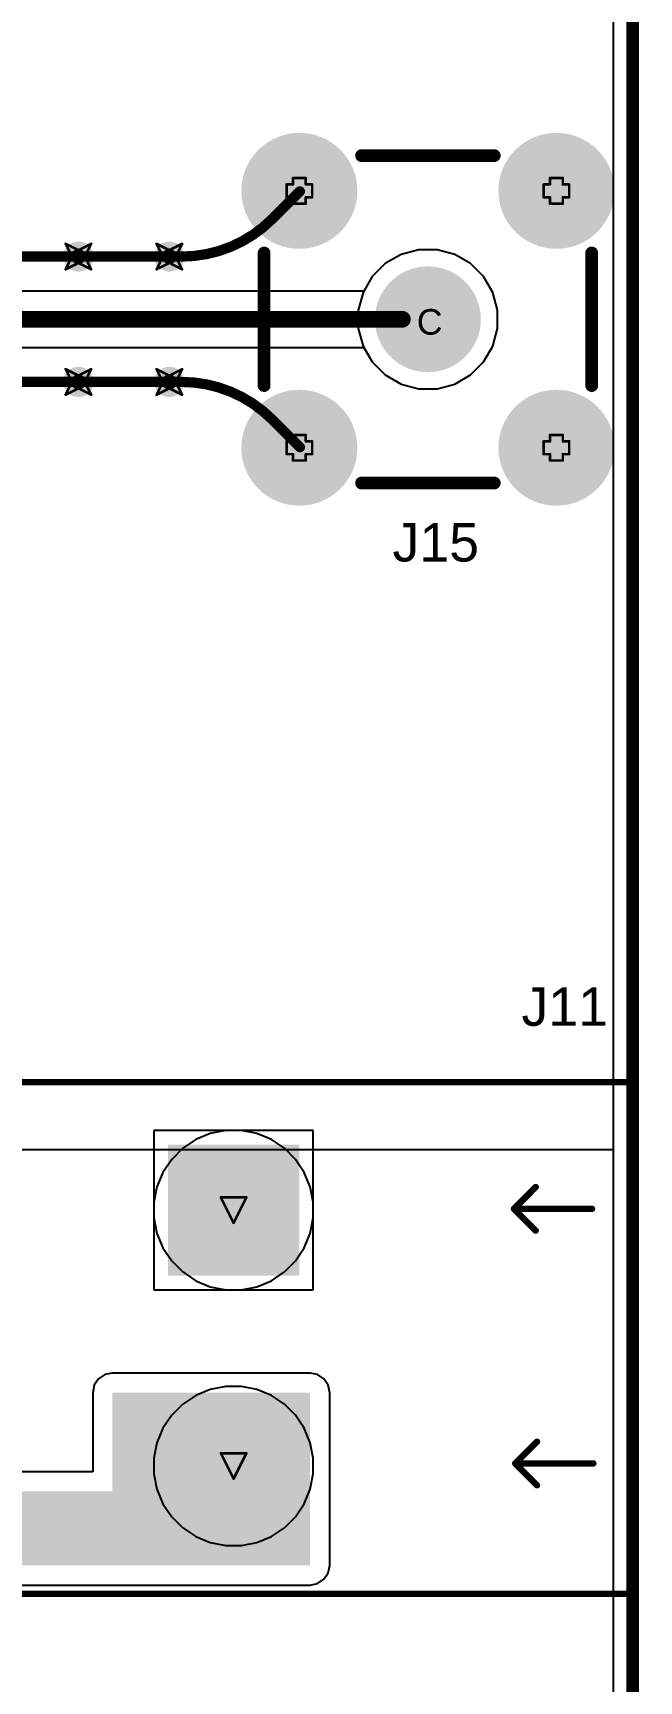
# Model space of a CAD drawing. Header units: inches. Extents: x -36 to 349, y -11 to 240.
# Drawn here: x 176.6 to 188.63, y 77.06 to 109.77 of the extents above; entities that cross this region are included whole.
import ezdxf

# ---------------------------------------------------------------- set-up
doc = ezdxf.new("R2010")
doc.units = ezdxf.units.IN
for name, color, linetype in [('Board Outline', 216, 'Continuous'), ('Bottom Layer', 5, 'Continuous'), ('Bottom Solder', 6, 'Continuous'), ('Drill Drawing', 1, 'Continuous'), ('Layer 1', 16, 'Continuous'), ('Layer 2', 76, 'Continuous'), ('Multi-Layer', 9, 'Continuous'), ('Pad Holes', 156, 'Continuous'), ('Top Layer', 1, 'Continuous'), ('Top Overlay', 2, 'Continuous'), ('Top Solder', 216, 'Continuous'), ('Via Holes', 16, 'Continuous')]:
    doc.layers.add(name, color=color, linetype=linetype)
doc.styles.add('Arial', font='', dxfattribs={"height": 0.2})
doc.styles.get('Arial').set_extended_font_data('Arial')

# ---------------------------------------------------------------- blocks, each defined once
blk = doc.blocks.new('TB008A_508_02BE_119')
at = {"layer": 'Bottom Layer'}
blk.add_hatch(color=5, dxfattribs=at).paths.add_polyline_path([(-3.74, 1.2), (-1.34, 1.2), (-1.34, -1.2), (-3.74, -1.2)])
h = blk.add_hatch(color=5, dxfattribs=at)
edge = h.paths.add_edge_path()
edge.add_arc((2.54, 0), 1.2, 0, 360)
at = {"layer": 'Bottom Solder'}
blk.add_hatch(color=6, dxfattribs=at).paths.add_polyline_path([(-3.842, 1.302), (-1.238, 1.302), (-1.238, -1.302), (-3.842, -1.302)])
h = blk.add_hatch(color=6, dxfattribs=at)
edge = h.paths.add_edge_path()
edge.add_arc((2.54, 0), 1.302, 0, 360)
at = {"layer": 'Layer 1'}
h = blk.add_hatch(color=16, dxfattribs=at)
edge = h.paths.add_edge_path()
edge.add_arc((-2.54, 0), 1.2, 0, 360)
h = blk.add_hatch(color=16, dxfattribs=at)
edge = h.paths.add_edge_path()
edge.add_arc((2.54, 0), 1.2, 0, 360)
at = {"layer": 'Layer 2'}
h = blk.add_hatch(color=76, dxfattribs=at)
edge = h.paths.add_edge_path()
edge.add_arc((-2.54, 0), 1.2, 0, 360)
h = blk.add_hatch(color=76, dxfattribs=at)
edge = h.paths.add_edge_path()
edge.add_arc((2.54, 0), 1.2, 0, 360)
at = {"layer": 'Multi-Layer'}
h = blk.add_hatch(color=9, dxfattribs=at)
edge = h.paths.add_edge_path()
edge.add_arc((2.54, 0), 1.2, 0, 360)
at = {"layer": 'Pad Holes'}
h = blk.add_hatch(color=7, dxfattribs=at)
edge = h.paths.add_edge_path()
edge.add_arc((-2.54, 0), 0.8, 0, 360)
h = blk.add_hatch(color=7, dxfattribs=at)
edge = h.paths.add_edge_path()
edge.add_arc((2.54, 0), 0.8, 0, 360)
at = {"layer": 'Top Layer'}
blk.add_hatch(color=1, dxfattribs=at).paths.add_polyline_path([(-3.74, 1.2), (-1.34, 1.2), (-1.34, -1.2), (-3.74, -1.2)])
h = blk.add_hatch(color=1, dxfattribs=at)
edge = h.paths.add_edge_path()
edge.add_arc((2.54, 0), 1.2, 0, 360)
at = {"layer": 'Top Solder'}
blk.add_hatch(color=216, dxfattribs=at).paths.add_polyline_path([(-3.842, 1.302), (-1.238, 1.302), (-1.238, -1.302), (-3.842, -1.302)])
h = blk.add_hatch(color=216, dxfattribs=at)
edge = h.paths.add_edge_path()
edge.add_arc((2.54, 0), 1.302, 0, 360)
at = {"layer": 'Top Overlay'}
for points in [[(5.08, 7.89, 0.127, 0.127, 0), (-5.08, 7.89, 0.127, 0.127, 0)], [(-5.08, -6, 0.127, 0.127, 0), (-5.08, 7.89, 0.127, 0.127, 0)], [(5.08, -6, 0.127, 0.127, 0), (5.08, 7.89, 0.127, 0.127, 0)], [(2.489, 5.588, 0.127, 0.127, 0), (2.489, 7.137, 0.127, 0.127, 0)], [(-2.565, 5.563, 0.127, 0.127, 0), (-2.565, 7.112, 0.127, 0.127, 0)], [(-2.565, 5.563, 0.127, 0.127, 0), (-2.997, 5.994, 0.127, 0.127, 0)], [(-2.565, 5.563, 0.127, 0.127, 0), (-2.134, 5.994, 0.127, 0.127, 0)], [(2.489, 5.588, 0.127, 0.127, 0), (2.057, 6.02, 0.127, 0.127, 0)], [(2.489, 5.588, 0.127, 0.127, 0), (2.921, 6.02, 0.127, 0.127, 0)], [(5.08, -6, 0.127, 0.127, 0), (-5.08, -6, 0.127, 0.127, 0)]]:
    blk.add_lwpolyline(points, format="xyseb", dxfattribs=at)
for points in [[(-5.112, 7.89, 0.0635, 0.0635, 1), (-5.048, 7.89, 0.0635, 0.0635, 1)], [(-5.112, 7.89, 0.0635, 0.0635, 1), (-5.048, 7.89, 0.0635, 0.0635, 1)], [(5.048, 7.89, 0.0635, 0.0635, 1), (5.112, 7.89, 0.0635, 0.0635, 1)], [(5.048, 7.89, 0.0635, 0.0635, 1), (5.112, 7.89, 0.0635, 0.0635, 1)], [(2.457, 7.137, 0.0635, 0.0635, 1), (2.521, 7.137, 0.0635, 0.0635, 1)], [(-2.597, 7.112, 0.0635, 0.0635, 1), (-2.534, 7.112, 0.0635, 0.0635, 1)], [(-3.029, 5.994, 0.0635, 0.0635, 1), (-2.965, 5.994, 0.0635, 0.0635, 1)], [(-2.165, 5.994, 0.0635, 0.0635, 1), (-2.102, 5.994, 0.0635, 0.0635, 1)], [(2.026, 6.02, 0.0635, 0.0635, 1), (2.089, 6.02, 0.0635, 0.0635, 1)], [(2.889, 6.02, 0.0635, 0.0635, 1), (2.953, 6.02, 0.0635, 0.0635, 1)], [(-2.597, 5.563, 0.0635, 0.0635, 1), (-2.534, 5.563, 0.0635, 0.0635, 1)], [(-2.597, 5.563, 0.0635, 0.0635, 1), (-2.534, 5.563, 0.0635, 0.0635, 1)], [(-2.597, 5.563, 0.0635, 0.0635, 1), (-2.534, 5.563, 0.0635, 0.0635, 1)], [(2.457, 5.588, 0.0635, 0.0635, 1), (2.521, 5.588, 0.0635, 0.0635, 1)], [(2.457, 5.588, 0.0635, 0.0635, 1), (2.521, 5.588, 0.0635, 0.0635, 1)], [(2.457, 5.588, 0.0635, 0.0635, 1), (2.521, 5.588, 0.0635, 0.0635, 1)], [(-5.112, -6, 0.0635, 0.0635, 1), (-5.048, -6, 0.0635, 0.0635, 1)], [(-5.112, -6, 0.0635, 0.0635, 1), (-5.048, -6, 0.0635, 0.0635, 1)], [(5.048, -6, 0.0635, 0.0635, 1), (5.112, -6, 0.0635, 0.0635, 1)], [(5.048, -6, 0.0635, 0.0635, 1), (5.112, -6, 0.0635, 0.0635, 1)]]:
    blk.add_lwpolyline(points, format="xyseb", close=True, dxfattribs=at)
blk = doc.blocks.new('BWSMA_KE_Z001_338')
at = {"layer": 'Bottom Layer'}
h = blk.add_hatch(color=5, dxfattribs=at)
edge = h.paths.add_edge_path()
edge.add_arc((-2.55, 2.55), 1.1, 0, 360)
h = blk.add_hatch(color=5, dxfattribs=at)
edge = h.paths.add_edge_path()
edge.add_arc((2.55, 2.55), 1.1, 0, 360)
h = blk.add_hatch(color=5, dxfattribs=at)
edge = h.paths.add_edge_path()
edge.add_arc((0, 0), 1, 0, 360)
h = blk.add_hatch(color=5, dxfattribs=at)
edge = h.paths.add_edge_path()
edge.add_arc((-2.55, -2.55), 1.1, 0, 360)
h = blk.add_hatch(color=5, dxfattribs=at)
edge = h.paths.add_edge_path()
edge.add_arc((2.55, -2.55), 1.1, 0, 360)
at = {"layer": 'Bottom Solder'}
h = blk.add_hatch(color=6, dxfattribs=at)
edge = h.paths.add_edge_path()
edge.add_arc((-2.55, 2.55), 1.151, 0, 360)
h = blk.add_hatch(color=6, dxfattribs=at)
edge = h.paths.add_edge_path()
edge.add_arc((2.55, 2.55), 1.151, 0, 360)
h = blk.add_hatch(color=6, dxfattribs=at)
edge = h.paths.add_edge_path()
edge.add_arc((0, 0), 1.051, 0, 360)
h = blk.add_hatch(color=6, dxfattribs=at)
edge = h.paths.add_edge_path()
edge.add_arc((-2.55, -2.55), 1.151, 0, 360)
h = blk.add_hatch(color=6, dxfattribs=at)
edge = h.paths.add_edge_path()
edge.add_arc((2.55, -2.55), 1.151, 0, 360)
at = {"layer": 'Layer 1'}
h = blk.add_hatch(color=16, dxfattribs=at)
edge = h.paths.add_edge_path()
edge.add_arc((-2.55, 2.55), 1.1, 0, 360)
h = blk.add_hatch(color=16, dxfattribs=at)
edge = h.paths.add_edge_path()
edge.add_arc((2.55, 2.55), 1.1, 0, 360)
h = blk.add_hatch(color=16, dxfattribs=at)
edge = h.paths.add_edge_path()
edge.add_arc((0, 0), 1, 0, 360)
h = blk.add_hatch(color=16, dxfattribs=at)
edge = h.paths.add_edge_path()
edge.add_arc((-2.55, -2.55), 1.1, 0, 360)
h = blk.add_hatch(color=16, dxfattribs=at)
edge = h.paths.add_edge_path()
edge.add_arc((2.55, -2.55), 1.1, 0, 360)
at = {"layer": 'Layer 2'}
h = blk.add_hatch(color=76, dxfattribs=at)
edge = h.paths.add_edge_path()
edge.add_arc((-2.55, 2.55), 1.1, 0, 360)
h = blk.add_hatch(color=76, dxfattribs=at)
edge = h.paths.add_edge_path()
edge.add_arc((2.55, 2.55), 1.1, 0, 360)
h = blk.add_hatch(color=76, dxfattribs=at)
edge = h.paths.add_edge_path()
edge.add_arc((0, 0), 1, 0, 360)
h = blk.add_hatch(color=76, dxfattribs=at)
edge = h.paths.add_edge_path()
edge.add_arc((-2.55, -2.55), 1.1, 0, 360)
h = blk.add_hatch(color=76, dxfattribs=at)
edge = h.paths.add_edge_path()
edge.add_arc((2.55, -2.55), 1.1, 0, 360)
at = {"layer": 'Multi-Layer'}
h = blk.add_hatch(color=9, dxfattribs=at)
edge = h.paths.add_edge_path()
edge.add_arc((-2.55, 2.55), 1.1, 0, 360)
h = blk.add_hatch(color=9, dxfattribs=at)
edge = h.paths.add_edge_path()
edge.add_arc((2.55, 2.55), 1.1, 0, 360)
h = blk.add_hatch(color=9, dxfattribs=at)
edge = h.paths.add_edge_path()
edge.add_arc((0, 0), 1, 0, 360)
h = blk.add_hatch(color=9, dxfattribs=at)
edge = h.paths.add_edge_path()
edge.add_arc((-2.55, -2.55), 1.1, 0, 360)
h = blk.add_hatch(color=9, dxfattribs=at)
edge = h.paths.add_edge_path()
edge.add_arc((2.55, -2.55), 1.1, 0, 360)
at = {"layer": 'Pad Holes'}
h = blk.add_hatch(color=7, dxfattribs=at)
edge = h.paths.add_edge_path()
edge.add_arc((-2.55, 2.55), 0.75, 0, 360)
h = blk.add_hatch(color=7, dxfattribs=at)
edge = h.paths.add_edge_path()
edge.add_arc((2.55, 2.55), 0.75, 0, 360)
h = blk.add_hatch(color=7, dxfattribs=at)
edge = h.paths.add_edge_path()
edge.add_arc((0, 0), 0.675, 0, 360)
h = blk.add_hatch(color=7, dxfattribs=at)
edge = h.paths.add_edge_path()
edge.add_arc((-2.55, -2.55), 0.75, 0, 360)
h = blk.add_hatch(color=7, dxfattribs=at)
edge = h.paths.add_edge_path()
edge.add_arc((2.55, -2.55), 0.75, 0, 360)
at = {"layer": 'Top Layer'}
h = blk.add_hatch(color=1, dxfattribs=at)
edge = h.paths.add_edge_path()
edge.add_arc((-2.55, 2.55), 1.1, 0, 360)
h = blk.add_hatch(color=1, dxfattribs=at)
edge = h.paths.add_edge_path()
edge.add_arc((2.55, 2.55), 1.1, 0, 360)
h = blk.add_hatch(color=1, dxfattribs=at)
edge = h.paths.add_edge_path()
edge.add_arc((0, 0), 1, 0, 360)
h = blk.add_hatch(color=1, dxfattribs=at)
edge = h.paths.add_edge_path()
edge.add_arc((-2.55, -2.55), 1.1, 0, 360)
h = blk.add_hatch(color=1, dxfattribs=at)
edge = h.paths.add_edge_path()
edge.add_arc((2.55, -2.55), 1.1, 0, 360)
at = {"layer": 'Top Solder'}
h = blk.add_hatch(color=216, dxfattribs=at)
edge = h.paths.add_edge_path()
edge.add_arc((-2.55, 2.55), 1.151, 0, 360)
h = blk.add_hatch(color=216, dxfattribs=at)
edge = h.paths.add_edge_path()
edge.add_arc((2.55, 2.55), 1.151, 0, 360)
h = blk.add_hatch(color=216, dxfattribs=at)
edge = h.paths.add_edge_path()
edge.add_arc((0, 0), 1.051, 0, 360)
h = blk.add_hatch(color=216, dxfattribs=at)
edge = h.paths.add_edge_path()
edge.add_arc((-2.55, -2.55), 1.151, 0, 360)
h = blk.add_hatch(color=216, dxfattribs=at)
edge = h.paths.add_edge_path()
edge.add_arc((2.55, -2.55), 1.151, 0, 360)
at = {"layer": 'Top Overlay'}
for points in [[(1.316, 3.25, 0.254, 0.254, 0), (-1.316, 3.25, 0.254, 0.254, 0)], [(-3.25, -1.316, 0.254, 0.254, 0), (-3.25, 1.316, 0.254, 0.254, 0)], [(3.25, -1.316, 0.254, 0.254, 0), (3.25, 1.316, 0.254, 0.254, 0)], [(1.316, -3.25, 0.254, 0.254, 0), (-1.316, -3.25, 0.254, 0.254, 0)]]:
    blk.add_lwpolyline(points, format="xyseb", dxfattribs=at)
for points in [[(-1.379, 3.25, 0.127, 0.127, 1), (-1.252, 3.25, 0.127, 0.127, 1)], [(1.252, 3.25, 0.127, 0.127, 1), (1.379, 3.25, 0.127, 0.127, 1)], [(-3.313, 1.316, 0.127, 0.127, 1), (-3.186, 1.316, 0.127, 0.127, 1)], [(3.187, 1.316, 0.127, 0.127, 1), (3.314, 1.316, 0.127, 0.127, 1)], [(-3.313, -1.316, 0.127, 0.127, 1), (-3.186, -1.316, 0.127, 0.127, 1)], [(3.187, -1.316, 0.127, 0.127, 1), (3.314, -1.316, 0.127, 0.127, 1)], [(-1.379, -3.25, 0.127, 0.127, 1), (-1.252, -3.25, 0.127, 0.127, 1)], [(1.252, -3.25, 0.127, 0.127, 1), (1.379, -3.25, 0.127, 0.127, 1)]]:
    blk.add_lwpolyline(points, format="xyseb", close=True, dxfattribs=at)

msp = doc.modelspace()

# ---------------------------------------------------------------- hatches: boundary and pattern name
at = {"layer": 'Bottom Layer'}
h = msp.add_hatch(color=5, dxfattribs=at)
edge = h.paths.add_edge_path()
edge.add_arc((177.504, 105.334), 0.3, 0, 360)
h = msp.add_hatch(color=5, dxfattribs=at)
edge = h.paths.add_edge_path()
edge.add_arc((179.308, 105.334), 0.3, 0, 360)
h = msp.add_hatch(color=5, dxfattribs=at)
edge = h.paths.add_edge_path()
edge.add_arc((177.504, 102.845), 0.3, 0, 360)
h = msp.add_hatch(color=5, dxfattribs=at)
edge = h.paths.add_edge_path()
edge.add_arc((179.308, 102.845), 0.3, 0, 360)
at = {"layer": 'Layer 1'}
h = msp.add_hatch(color=16, dxfattribs=at)
edge = h.paths.add_edge_path()
edge.add_arc((177.504, 105.334), 0.3, 0, 360)
h = msp.add_hatch(color=16, dxfattribs=at)
edge = h.paths.add_edge_path()
edge.add_arc((179.308, 105.334), 0.3, 0, 360)
h = msp.add_hatch(color=16, dxfattribs=at)
edge = h.paths.add_edge_path()
edge.add_arc((177.504, 102.845), 0.3, 0, 360)
h = msp.add_hatch(color=16, dxfattribs=at)
edge = h.paths.add_edge_path()
edge.add_arc((179.308, 102.845), 0.3, 0, 360)
at = {"layer": 'Layer 2'}
h = msp.add_hatch(color=76, dxfattribs=at)
edge = h.paths.add_edge_path()
edge.add_arc((177.504, 105.334), 0.3, 0, 360)
h = msp.add_hatch(color=76, dxfattribs=at)
edge = h.paths.add_edge_path()
edge.add_arc((179.308, 105.334), 0.3, 0, 360)
h = msp.add_hatch(color=76, dxfattribs=at)
edge = h.paths.add_edge_path()
edge.add_arc((177.504, 102.845), 0.3, 0, 360)
h = msp.add_hatch(color=76, dxfattribs=at)
edge = h.paths.add_edge_path()
edge.add_arc((179.308, 102.845), 0.3, 0, 360)
at = {"layer": 'Top Layer'}
h = msp.add_hatch(color=1, dxfattribs=at)
edge = h.paths.add_edge_path()
edge.add_arc((177.504, 105.334), 0.3, 0, 360)
h = msp.add_hatch(color=1, dxfattribs=at)
edge = h.paths.add_edge_path()
edge.add_arc((179.308, 105.334), 0.3, 0, 360)
h = msp.add_hatch(color=1, dxfattribs=at)
edge = h.paths.add_edge_path()
edge.add_arc((177.504, 102.845), 0.3, 0, 360)
h = msp.add_hatch(color=1, dxfattribs=at)
edge = h.paths.add_edge_path()
edge.add_arc((179.308, 102.845), 0.3, 0, 360)
for points in [[(178.177, 79.35), (181.594, 79.35), (181.594, 82.779), (178.177, 82.779)], [(178.685, 79.35), (182.102, 79.35), (182.102, 82.779), (178.685, 82.779)], [(168.289, 79.35), (179.434, 79.35), (179.434, 80.823), (168.289, 80.823)], [(168.289, 79.35), (179.942, 79.35), (179.942, 80.823), (168.289, 80.823)]]:
    msp.add_hatch(color=1, dxfattribs=at).paths.add_polyline_path(points)
at = {"layer": 'Via Holes'}
h = msp.add_hatch(color=7, dxfattribs=at)
edge = h.paths.add_edge_path()
edge.add_arc((177.504, 105.334), 0.15, 0, 360)
h = msp.add_hatch(color=7, dxfattribs=at)
edge = h.paths.add_edge_path()
edge.add_arc((179.308, 105.334), 0.15, 0, 360)
h = msp.add_hatch(color=7, dxfattribs=at)
edge = h.paths.add_edge_path()
edge.add_arc((177.504, 102.845), 0.15, 0, 360)
h = msp.add_hatch(color=7, dxfattribs=at)
edge = h.paths.add_edge_path()
edge.add_arc((179.308, 102.845), 0.15, 0, 360)

# ---------------------------------------------------------------- linework, layer by layer
at = {"layer": 'Board Outline'}
msp.add_lwpolyline([(188.5, -7, 0.254, 0.254, 0), (188.5, 123, 0.254, 0.254, 0)], format="xyseb", dxfattribs=at)
at = {"layer": 'Bottom Layer'}
for p, q in [((188.112, 123), (188.112, -7)), ((183.905, 105.376), (183.59, 105.194)), ((184.257, 105.47), (183.905, 105.376)), ((184.62, 105.47), (184.257, 105.47)), ((184.971, 105.376), (184.62, 105.47)), ((185.286, 105.194), (184.971, 105.376)), ((183.59, 105.194), (183.333, 104.937)), ((185.543, 104.937), (185.286, 105.194)), ((183.333, 104.937), (183.152, 104.622)), ((185.725, 104.622), (185.543, 104.937)), ((183.152, 104.622), (183.057, 104.271)), ((185.819, 104.271), (185.725, 104.622)), ((183.057, 104.271), (183.057, 103.907)), ((185.819, 103.907), (185.819, 104.271)), ((183.057, 103.907), (183.152, 103.556)), ((185.725, 103.556), (185.819, 103.907)), ((183.152, 103.556), (183.333, 103.241)), ((185.543, 103.241), (185.725, 103.556)), ((183.333, 103.241), (183.59, 102.984)), ((185.286, 102.984), (185.543, 103.241)), ((183.59, 102.984), (183.905, 102.802)), ((183.905, 102.802), (184.257, 102.708)), ((184.62, 102.708), (184.971, 102.802)), ((184.971, 102.802), (185.286, 102.984)), ((184.257, 102.708), (184.62, 102.708)), ((182.164, 87.985), (179.002, 87.985)), ((179.002, 87.985), (179.002, 84.823)), ((182.164, 84.823), (182.164, 87.985)), ((179.002, 84.823), (182.164, 84.823)), ((180.121, 82.845), (179.834, 82.725)), ((180.427, 82.905), (180.121, 82.845)), ((180.738, 82.905), (180.427, 82.905)), ((181.044, 82.845), (180.738, 82.905)), ((181.332, 82.725), (181.044, 82.845)), ((179.575, 82.552), (179.355, 82.332)), ((179.834, 82.725), (179.575, 82.552)), ((181.59, 82.552), (181.332, 82.725)), ((181.811, 82.332), (181.59, 82.552)), ((179.355, 82.332), (179.182, 82.073)), ((181.984, 82.073), (181.811, 82.332)), ((179.182, 82.073), (179.062, 81.786)), ((182.103, 81.786), (181.984, 82.073)), ((179.062, 81.786), (179.002, 81.48)), ((179.002, 81.48), (179.002, 81.169)), ((182.164, 81.48), (182.103, 81.786)), ((182.164, 81.169), (182.164, 81.48)), ((179.002, 81.169), (179.062, 80.863)), ((182.103, 80.863), (182.164, 81.169)), ((179.062, 80.863), (179.182, 80.575)), ((181.984, 80.575), (182.103, 80.863)), ((179.182, 80.575), (179.355, 80.317)), ((181.811, 80.317), (181.984, 80.575)), ((179.355, 80.317), (179.575, 80.096)), ((181.59, 80.096), (181.811, 80.317)), ((179.575, 80.096), (179.834, 79.923)), ((179.834, 79.923), (180.121, 79.804)), ((181.044, 79.804), (181.332, 79.923)), ((181.332, 79.923), (181.59, 80.096)), ((180.121, 79.804), (180.427, 79.743)), ((180.427, 79.743), (180.738, 79.743)), ((180.738, 79.743), (181.044, 79.804))]:
    msp.add_line(p, q, dxfattribs=at)
at = {"layer": 'Drill Drawing'}
for points in [[(181.634, 106.512, 0.0508, 0.0508, 0), (181.634, 106.766, 0.0508, 0.0508, 0)], [(181.634, 106.766, 0.0508, 0.0508, 0), (181.761, 106.766, 0.0508, 0.0508, 0)], [(181.761, 106.766, 0.0508, 0.0508, 0), (181.761, 106.893, 0.0508, 0.0508, 0)], [(181.761, 106.893, 0.0508, 0.0508, 0), (182.015, 106.893, 0.0508, 0.0508, 0)], [(182.015, 106.766, 0.0508, 0.0508, 0), (182.015, 106.893, 0.0508, 0.0508, 0)], [(182.015, 106.766, 0.0508, 0.0508, 0), (182.142, 106.766, 0.0508, 0.0508, 0)], [(182.142, 106.512, 0.0508, 0.0508, 0), (182.142, 106.766, 0.0508, 0.0508, 0)], [(186.734, 106.512, 0.0508, 0.0508, 0), (186.734, 106.766, 0.0508, 0.0508, 0)], [(186.734, 106.766, 0.0508, 0.0508, 0), (186.861, 106.766, 0.0508, 0.0508, 0)], [(186.861, 106.766, 0.0508, 0.0508, 0), (186.861, 106.893, 0.0508, 0.0508, 0)], [(186.861, 106.893, 0.0508, 0.0508, 0), (187.115, 106.893, 0.0508, 0.0508, 0)], [(187.115, 106.766, 0.0508, 0.0508, 0), (187.115, 106.893, 0.0508, 0.0508, 0)], [(187.115, 106.766, 0.0508, 0.0508, 0), (187.242, 106.766, 0.0508, 0.0508, 0)], [(187.242, 106.512, 0.0508, 0.0508, 0), (187.242, 106.766, 0.0508, 0.0508, 0)], [(181.634, 106.512, 0.0508, 0.0508, 0), (181.761, 106.512, 0.0508, 0.0508, 0)], [(181.761, 106.385, 0.0508, 0.0508, 0), (181.761, 106.512, 0.0508, 0.0508, 0)], [(181.761, 106.385, 0.0508, 0.0508, 0), (182.015, 106.385, 0.0508, 0.0508, 0)], [(182.015, 106.512, 0.0508, 0.0508, 0), (182.142, 106.512, 0.0508, 0.0508, 0)], [(182.015, 106.385, 0.0508, 0.0508, 0), (182.015, 106.512, 0.0508, 0.0508, 0)], [(186.734, 106.512, 0.0508, 0.0508, 0), (186.861, 106.512, 0.0508, 0.0508, 0)], [(186.861, 106.385, 0.0508, 0.0508, 0), (186.861, 106.512, 0.0508, 0.0508, 0)], [(186.861, 106.385, 0.0508, 0.0508, 0), (187.115, 106.385, 0.0508, 0.0508, 0)], [(187.115, 106.512, 0.0508, 0.0508, 0), (187.242, 106.512, 0.0508, 0.0508, 0)], [(187.115, 106.385, 0.0508, 0.0508, 0), (187.115, 106.512, 0.0508, 0.0508, 0)], [(177.25, 105.588, 0.0508, 0.0508, 0), (177.504, 105.461, 0.0508, 0.0508, 0)], [(177.25, 105.588, 0.0508, 0.0508, 0), (177.377, 105.334, 0.0508, 0.0508, 0)], [(177.25, 105.08, 0.0508, 0.0508, 0), (177.377, 105.334, 0.0508, 0.0508, 0)], [(177.504, 105.461, 0.0508, 0.0508, 0), (177.758, 105.588, 0.0508, 0.0508, 0)], [(177.631, 105.334, 0.0508, 0.0508, 0), (177.758, 105.588, 0.0508, 0.0508, 0)], [(177.631, 105.334, 0.0508, 0.0508, 0), (177.758, 105.08, 0.0508, 0.0508, 0)], [(179.054, 105.588, 0.0508, 0.0508, 0), (179.308, 105.461, 0.0508, 0.0508, 0)], [(179.054, 105.588, 0.0508, 0.0508, 0), (179.181, 105.334, 0.0508, 0.0508, 0)], [(179.054, 105.08, 0.0508, 0.0508, 0), (179.181, 105.334, 0.0508, 0.0508, 0)], [(179.308, 105.461, 0.0508, 0.0508, 0), (179.562, 105.588, 0.0508, 0.0508, 0)], [(179.435, 105.334, 0.0508, 0.0508, 0), (179.562, 105.588, 0.0508, 0.0508, 0)], [(179.435, 105.334, 0.0508, 0.0508, 0), (179.562, 105.08, 0.0508, 0.0508, 0)], [(177.25, 105.08, 0.0508, 0.0508, 0), (177.504, 105.207, 0.0508, 0.0508, 0)], [(177.504, 105.207, 0.0508, 0.0508, 0), (177.758, 105.08, 0.0508, 0.0508, 0)], [(179.054, 105.08, 0.0508, 0.0508, 0), (179.308, 105.207, 0.0508, 0.0508, 0)], [(179.308, 105.207, 0.0508, 0.0508, 0), (179.562, 105.08, 0.0508, 0.0508, 0)], [(177.25, 103.099, 0.0508, 0.0508, 0), (177.504, 102.972, 0.0508, 0.0508, 0)], [(177.25, 103.099, 0.0508, 0.0508, 0), (177.377, 102.845, 0.0508, 0.0508, 0)], [(177.504, 102.972, 0.0508, 0.0508, 0), (177.758, 103.099, 0.0508, 0.0508, 0)], [(177.631, 102.845, 0.0508, 0.0508, 0), (177.758, 103.099, 0.0508, 0.0508, 0)], [(179.054, 103.099, 0.0508, 0.0508, 0), (179.308, 102.972, 0.0508, 0.0508, 0)], [(179.054, 103.099, 0.0508, 0.0508, 0), (179.181, 102.845, 0.0508, 0.0508, 0)], [(179.308, 102.972, 0.0508, 0.0508, 0), (179.562, 103.099, 0.0508, 0.0508, 0)], [(179.435, 102.845, 0.0508, 0.0508, 0), (179.562, 103.099, 0.0508, 0.0508, 0)], [(177.25, 102.591, 0.0508, 0.0508, 0), (177.377, 102.845, 0.0508, 0.0508, 0)], [(177.25, 102.591, 0.0508, 0.0508, 0), (177.504, 102.718, 0.0508, 0.0508, 0)], [(177.504, 102.718, 0.0508, 0.0508, 0), (177.758, 102.591, 0.0508, 0.0508, 0)], [(177.631, 102.845, 0.0508, 0.0508, 0), (177.758, 102.591, 0.0508, 0.0508, 0)], [(179.054, 102.591, 0.0508, 0.0508, 0), (179.181, 102.845, 0.0508, 0.0508, 0)], [(179.054, 102.591, 0.0508, 0.0508, 0), (179.308, 102.718, 0.0508, 0.0508, 0)], [(179.308, 102.718, 0.0508, 0.0508, 0), (179.562, 102.591, 0.0508, 0.0508, 0)], [(179.435, 102.845, 0.0508, 0.0508, 0), (179.562, 102.591, 0.0508, 0.0508, 0)], [(181.761, 101.666, 0.0508, 0.0508, 0), (181.761, 101.793, 0.0508, 0.0508, 0)], [(181.761, 101.793, 0.0508, 0.0508, 0), (182.015, 101.793, 0.0508, 0.0508, 0)], [(182.015, 101.666, 0.0508, 0.0508, 0), (182.015, 101.793, 0.0508, 0.0508, 0)], [(186.861, 101.666, 0.0508, 0.0508, 0), (186.861, 101.793, 0.0508, 0.0508, 0)], [(186.861, 101.793, 0.0508, 0.0508, 0), (187.115, 101.793, 0.0508, 0.0508, 0)], [(187.115, 101.666, 0.0508, 0.0508, 0), (187.115, 101.793, 0.0508, 0.0508, 0)], [(181.634, 101.412, 0.0508, 0.0508, 0), (181.634, 101.666, 0.0508, 0.0508, 0)], [(181.634, 101.666, 0.0508, 0.0508, 0), (181.761, 101.666, 0.0508, 0.0508, 0)], [(181.634, 101.412, 0.0508, 0.0508, 0), (181.761, 101.412, 0.0508, 0.0508, 0)], [(181.761, 101.285, 0.0508, 0.0508, 0), (181.761, 101.412, 0.0508, 0.0508, 0)], [(182.015, 101.666, 0.0508, 0.0508, 0), (182.142, 101.666, 0.0508, 0.0508, 0)], [(182.015, 101.412, 0.0508, 0.0508, 0), (182.142, 101.412, 0.0508, 0.0508, 0)], [(182.015, 101.285, 0.0508, 0.0508, 0), (182.015, 101.412, 0.0508, 0.0508, 0)], [(182.142, 101.412, 0.0508, 0.0508, 0), (182.142, 101.666, 0.0508, 0.0508, 0)], [(186.734, 101.412, 0.0508, 0.0508, 0), (186.734, 101.666, 0.0508, 0.0508, 0)], [(186.734, 101.666, 0.0508, 0.0508, 0), (186.861, 101.666, 0.0508, 0.0508, 0)], [(186.734, 101.412, 0.0508, 0.0508, 0), (186.861, 101.412, 0.0508, 0.0508, 0)], [(186.861, 101.285, 0.0508, 0.0508, 0), (186.861, 101.412, 0.0508, 0.0508, 0)], [(187.115, 101.666, 0.0508, 0.0508, 0), (187.242, 101.666, 0.0508, 0.0508, 0)], [(187.115, 101.412, 0.0508, 0.0508, 0), (187.242, 101.412, 0.0508, 0.0508, 0)], [(187.115, 101.285, 0.0508, 0.0508, 0), (187.115, 101.412, 0.0508, 0.0508, 0)], [(187.242, 101.412, 0.0508, 0.0508, 0), (187.242, 101.666, 0.0508, 0.0508, 0)], [(181.761, 101.285, 0.0508, 0.0508, 0), (182.015, 101.285, 0.0508, 0.0508, 0)], [(186.861, 101.285, 0.0508, 0.0508, 0), (187.115, 101.285, 0.0508, 0.0508, 0)], [(180.329, 86.658, 0.0508, 0.0508, 0), (180.837, 86.658, 0.0508, 0.0508, 0)], [(180.329, 86.658, 0.0508, 0.0508, 0), (180.583, 86.15, 0.0508, 0.0508, 0)], [(180.583, 86.15, 0.0508, 0.0508, 0), (180.837, 86.658, 0.0508, 0.0508, 0)], [(180.329, 81.578, 0.0508, 0.0508, 0), (180.837, 81.578, 0.0508, 0.0508, 0)], [(180.329, 81.578, 0.0508, 0.0508, 0), (180.583, 81.07, 0.0508, 0.0508, 0)], [(180.583, 81.07, 0.0508, 0.0508, 0), (180.837, 81.578, 0.0508, 0.0508, 0)]]:
    msp.add_lwpolyline(points, format="xyseb", dxfattribs=at)
for points in [[(181.622, 106.766, 0.0254, 0.0254, 1), (181.647, 106.766, 0.0254, 0.0254, 1)], [(181.622, 106.766, 0.0254, 0.0254, 1), (181.647, 106.766, 0.0254, 0.0254, 1)], [(181.749, 106.893, 0.0254, 0.0254, 1), (181.774, 106.893, 0.0254, 0.0254, 1)], [(181.749, 106.893, 0.0254, 0.0254, 1), (181.774, 106.893, 0.0254, 0.0254, 1)], [(181.749, 106.766, 0.0254, 0.0254, 1), (181.774, 106.766, 0.0254, 0.0254, 1)], [(181.749, 106.766, 0.0254, 0.0254, 1), (181.774, 106.766, 0.0254, 0.0254, 1)], [(182.003, 106.893, 0.0254, 0.0254, 1), (182.028, 106.893, 0.0254, 0.0254, 1)], [(182.003, 106.893, 0.0254, 0.0254, 1), (182.028, 106.893, 0.0254, 0.0254, 1)], [(182.003, 106.766, 0.0254, 0.0254, 1), (182.028, 106.766, 0.0254, 0.0254, 1)], [(182.003, 106.766, 0.0254, 0.0254, 1), (182.028, 106.766, 0.0254, 0.0254, 1)], [(182.13, 106.766, 0.0254, 0.0254, 1), (182.155, 106.766, 0.0254, 0.0254, 1)], [(182.13, 106.766, 0.0254, 0.0254, 1), (182.155, 106.766, 0.0254, 0.0254, 1)], [(186.722, 106.766, 0.0254, 0.0254, 1), (186.747, 106.766, 0.0254, 0.0254, 1)], [(186.722, 106.766, 0.0254, 0.0254, 1), (186.747, 106.766, 0.0254, 0.0254, 1)], [(186.849, 106.893, 0.0254, 0.0254, 1), (186.874, 106.893, 0.0254, 0.0254, 1)], [(186.849, 106.893, 0.0254, 0.0254, 1), (186.874, 106.893, 0.0254, 0.0254, 1)], [(186.849, 106.766, 0.0254, 0.0254, 1), (186.874, 106.766, 0.0254, 0.0254, 1)], [(186.849, 106.766, 0.0254, 0.0254, 1), (186.874, 106.766, 0.0254, 0.0254, 1)], [(187.103, 106.893, 0.0254, 0.0254, 1), (187.128, 106.893, 0.0254, 0.0254, 1)], [(187.103, 106.893, 0.0254, 0.0254, 1), (187.128, 106.893, 0.0254, 0.0254, 1)], [(187.103, 106.766, 0.0254, 0.0254, 1), (187.128, 106.766, 0.0254, 0.0254, 1)], [(187.103, 106.766, 0.0254, 0.0254, 1), (187.128, 106.766, 0.0254, 0.0254, 1)], [(187.23, 106.766, 0.0254, 0.0254, 1), (187.255, 106.766, 0.0254, 0.0254, 1)], [(187.23, 106.766, 0.0254, 0.0254, 1), (187.255, 106.766, 0.0254, 0.0254, 1)], [(181.622, 106.512, 0.0254, 0.0254, 1), (181.647, 106.512, 0.0254, 0.0254, 1)], [(181.622, 106.512, 0.0254, 0.0254, 1), (181.647, 106.512, 0.0254, 0.0254, 1)], [(181.749, 106.512, 0.0254, 0.0254, 1), (181.774, 106.512, 0.0254, 0.0254, 1)], [(181.749, 106.512, 0.0254, 0.0254, 1), (181.774, 106.512, 0.0254, 0.0254, 1)], [(181.749, 106.385, 0.0254, 0.0254, 1), (181.774, 106.385, 0.0254, 0.0254, 1)], [(181.749, 106.385, 0.0254, 0.0254, 1), (181.774, 106.385, 0.0254, 0.0254, 1)], [(182.003, 106.512, 0.0254, 0.0254, 1), (182.028, 106.512, 0.0254, 0.0254, 1)], [(182.003, 106.512, 0.0254, 0.0254, 1), (182.028, 106.512, 0.0254, 0.0254, 1)], [(182.003, 106.385, 0.0254, 0.0254, 1), (182.028, 106.385, 0.0254, 0.0254, 1)], [(182.003, 106.385, 0.0254, 0.0254, 1), (182.028, 106.385, 0.0254, 0.0254, 1)], [(182.13, 106.512, 0.0254, 0.0254, 1), (182.155, 106.512, 0.0254, 0.0254, 1)], [(182.13, 106.512, 0.0254, 0.0254, 1), (182.155, 106.512, 0.0254, 0.0254, 1)], [(186.722, 106.512, 0.0254, 0.0254, 1), (186.747, 106.512, 0.0254, 0.0254, 1)], [(186.722, 106.512, 0.0254, 0.0254, 1), (186.747, 106.512, 0.0254, 0.0254, 1)], [(186.849, 106.512, 0.0254, 0.0254, 1), (186.874, 106.512, 0.0254, 0.0254, 1)], [(186.849, 106.512, 0.0254, 0.0254, 1), (186.874, 106.512, 0.0254, 0.0254, 1)], [(186.849, 106.385, 0.0254, 0.0254, 1), (186.874, 106.385, 0.0254, 0.0254, 1)], [(186.849, 106.385, 0.0254, 0.0254, 1), (186.874, 106.385, 0.0254, 0.0254, 1)], [(187.103, 106.512, 0.0254, 0.0254, 1), (187.128, 106.512, 0.0254, 0.0254, 1)], [(187.103, 106.512, 0.0254, 0.0254, 1), (187.128, 106.512, 0.0254, 0.0254, 1)], [(187.103, 106.385, 0.0254, 0.0254, 1), (187.128, 106.385, 0.0254, 0.0254, 1)], [(187.103, 106.385, 0.0254, 0.0254, 1), (187.128, 106.385, 0.0254, 0.0254, 1)], [(187.23, 106.512, 0.0254, 0.0254, 1), (187.255, 106.512, 0.0254, 0.0254, 1)], [(187.23, 106.512, 0.0254, 0.0254, 1), (187.255, 106.512, 0.0254, 0.0254, 1)], [(177.237, 105.588, 0.0254, 0.0254, 1), (177.263, 105.588, 0.0254, 0.0254, 1)], [(177.237, 105.588, 0.0254, 0.0254, 1), (177.263, 105.588, 0.0254, 0.0254, 1)], [(177.364, 105.334, 0.0254, 0.0254, 1), (177.39, 105.334, 0.0254, 0.0254, 1)], [(177.364, 105.334, 0.0254, 0.0254, 1), (177.39, 105.334, 0.0254, 0.0254, 1)], [(177.491, 105.461, 0.0254, 0.0254, 1), (177.517, 105.461, 0.0254, 0.0254, 1)], [(177.491, 105.461, 0.0254, 0.0254, 1), (177.517, 105.461, 0.0254, 0.0254, 1)], [(177.618, 105.334, 0.0254, 0.0254, 1), (177.644, 105.334, 0.0254, 0.0254, 1)], [(177.618, 105.334, 0.0254, 0.0254, 1), (177.644, 105.334, 0.0254, 0.0254, 1)], [(177.745, 105.588, 0.0254, 0.0254, 1), (177.771, 105.588, 0.0254, 0.0254, 1)], [(177.745, 105.588, 0.0254, 0.0254, 1), (177.771, 105.588, 0.0254, 0.0254, 1)], [(179.041, 105.588, 0.0254, 0.0254, 1), (179.066, 105.588, 0.0254, 0.0254, 1)], [(179.041, 105.588, 0.0254, 0.0254, 1), (179.066, 105.588, 0.0254, 0.0254, 1)], [(179.168, 105.334, 0.0254, 0.0254, 1), (179.193, 105.334, 0.0254, 0.0254, 1)], [(179.168, 105.334, 0.0254, 0.0254, 1), (179.193, 105.334, 0.0254, 0.0254, 1)], [(179.295, 105.461, 0.0254, 0.0254, 1), (179.32, 105.461, 0.0254, 0.0254, 1)], [(179.295, 105.461, 0.0254, 0.0254, 1), (179.32, 105.461, 0.0254, 0.0254, 1)], [(179.422, 105.334, 0.0254, 0.0254, 1), (179.447, 105.334, 0.0254, 0.0254, 1)], [(179.422, 105.334, 0.0254, 0.0254, 1), (179.447, 105.334, 0.0254, 0.0254, 1)], [(179.549, 105.588, 0.0254, 0.0254, 1), (179.574, 105.588, 0.0254, 0.0254, 1)], [(179.549, 105.588, 0.0254, 0.0254, 1), (179.574, 105.588, 0.0254, 0.0254, 1)], [(177.237, 105.08, 0.0254, 0.0254, 1), (177.263, 105.08, 0.0254, 0.0254, 1)], [(177.237, 105.08, 0.0254, 0.0254, 1), (177.263, 105.08, 0.0254, 0.0254, 1)], [(177.491, 105.207, 0.0254, 0.0254, 1), (177.517, 105.207, 0.0254, 0.0254, 1)], [(177.491, 105.207, 0.0254, 0.0254, 1), (177.517, 105.207, 0.0254, 0.0254, 1)], [(177.745, 105.08, 0.0254, 0.0254, 1), (177.771, 105.08, 0.0254, 0.0254, 1)], [(177.745, 105.08, 0.0254, 0.0254, 1), (177.771, 105.08, 0.0254, 0.0254, 1)], [(179.041, 105.08, 0.0254, 0.0254, 1), (179.066, 105.08, 0.0254, 0.0254, 1)], [(179.041, 105.08, 0.0254, 0.0254, 1), (179.066, 105.08, 0.0254, 0.0254, 1)], [(179.295, 105.207, 0.0254, 0.0254, 1), (179.32, 105.207, 0.0254, 0.0254, 1)], [(179.295, 105.207, 0.0254, 0.0254, 1), (179.32, 105.207, 0.0254, 0.0254, 1)], [(179.549, 105.08, 0.0254, 0.0254, 1), (179.574, 105.08, 0.0254, 0.0254, 1)], [(179.549, 105.08, 0.0254, 0.0254, 1), (179.574, 105.08, 0.0254, 0.0254, 1)], [(177.237, 103.099, 0.0254, 0.0254, 1), (177.263, 103.099, 0.0254, 0.0254, 1)], [(177.237, 103.099, 0.0254, 0.0254, 1), (177.263, 103.099, 0.0254, 0.0254, 1)], [(177.745, 103.099, 0.0254, 0.0254, 1), (177.771, 103.099, 0.0254, 0.0254, 1)], [(177.745, 103.099, 0.0254, 0.0254, 1), (177.771, 103.099, 0.0254, 0.0254, 1)], [(179.041, 103.099, 0.0254, 0.0254, 1), (179.066, 103.099, 0.0254, 0.0254, 1)], [(179.041, 103.099, 0.0254, 0.0254, 1), (179.066, 103.099, 0.0254, 0.0254, 1)], [(179.549, 103.099, 0.0254, 0.0254, 1), (179.574, 103.099, 0.0254, 0.0254, 1)], [(179.549, 103.099, 0.0254, 0.0254, 1), (179.574, 103.099, 0.0254, 0.0254, 1)], [(177.364, 102.845, 0.0254, 0.0254, 1), (177.39, 102.845, 0.0254, 0.0254, 1)], [(177.364, 102.845, 0.0254, 0.0254, 1), (177.39, 102.845, 0.0254, 0.0254, 1)], [(177.491, 102.972, 0.0254, 0.0254, 1), (177.517, 102.972, 0.0254, 0.0254, 1)], [(177.491, 102.972, 0.0254, 0.0254, 1), (177.517, 102.972, 0.0254, 0.0254, 1)], [(177.491, 102.718, 0.0254, 0.0254, 1), (177.517, 102.718, 0.0254, 0.0254, 1)], [(177.491, 102.718, 0.0254, 0.0254, 1), (177.517, 102.718, 0.0254, 0.0254, 1)], [(177.618, 102.845, 0.0254, 0.0254, 1), (177.644, 102.845, 0.0254, 0.0254, 1)], [(177.618, 102.845, 0.0254, 0.0254, 1), (177.644, 102.845, 0.0254, 0.0254, 1)], [(179.168, 102.845, 0.0254, 0.0254, 1), (179.193, 102.845, 0.0254, 0.0254, 1)], [(179.168, 102.845, 0.0254, 0.0254, 1), (179.193, 102.845, 0.0254, 0.0254, 1)], [(179.295, 102.972, 0.0254, 0.0254, 1), (179.32, 102.972, 0.0254, 0.0254, 1)], [(179.295, 102.972, 0.0254, 0.0254, 1), (179.32, 102.972, 0.0254, 0.0254, 1)], [(179.295, 102.718, 0.0254, 0.0254, 1), (179.32, 102.718, 0.0254, 0.0254, 1)], [(179.295, 102.718, 0.0254, 0.0254, 1), (179.32, 102.718, 0.0254, 0.0254, 1)], [(179.422, 102.845, 0.0254, 0.0254, 1), (179.447, 102.845, 0.0254, 0.0254, 1)], [(179.422, 102.845, 0.0254, 0.0254, 1), (179.447, 102.845, 0.0254, 0.0254, 1)], [(177.237, 102.591, 0.0254, 0.0254, 1), (177.263, 102.591, 0.0254, 0.0254, 1)], [(177.237, 102.591, 0.0254, 0.0254, 1), (177.263, 102.591, 0.0254, 0.0254, 1)], [(177.745, 102.591, 0.0254, 0.0254, 1), (177.771, 102.591, 0.0254, 0.0254, 1)], [(177.745, 102.591, 0.0254, 0.0254, 1), (177.771, 102.591, 0.0254, 0.0254, 1)], [(179.041, 102.591, 0.0254, 0.0254, 1), (179.066, 102.591, 0.0254, 0.0254, 1)], [(179.041, 102.591, 0.0254, 0.0254, 1), (179.066, 102.591, 0.0254, 0.0254, 1)], [(179.549, 102.591, 0.0254, 0.0254, 1), (179.574, 102.591, 0.0254, 0.0254, 1)], [(179.549, 102.591, 0.0254, 0.0254, 1), (179.574, 102.591, 0.0254, 0.0254, 1)], [(181.749, 101.793, 0.0254, 0.0254, 1), (181.774, 101.793, 0.0254, 0.0254, 1)], [(181.749, 101.793, 0.0254, 0.0254, 1), (181.774, 101.793, 0.0254, 0.0254, 1)], [(182.003, 101.793, 0.0254, 0.0254, 1), (182.028, 101.793, 0.0254, 0.0254, 1)], [(182.003, 101.793, 0.0254, 0.0254, 1), (182.028, 101.793, 0.0254, 0.0254, 1)], [(186.849, 101.793, 0.0254, 0.0254, 1), (186.874, 101.793, 0.0254, 0.0254, 1)], [(186.849, 101.793, 0.0254, 0.0254, 1), (186.874, 101.793, 0.0254, 0.0254, 1)], [(187.103, 101.793, 0.0254, 0.0254, 1), (187.128, 101.793, 0.0254, 0.0254, 1)], [(187.103, 101.793, 0.0254, 0.0254, 1), (187.128, 101.793, 0.0254, 0.0254, 1)], [(181.622, 101.666, 0.0254, 0.0254, 1), (181.647, 101.666, 0.0254, 0.0254, 1)], [(181.622, 101.666, 0.0254, 0.0254, 1), (181.647, 101.666, 0.0254, 0.0254, 1)], [(181.622, 101.412, 0.0254, 0.0254, 1), (181.647, 101.412, 0.0254, 0.0254, 1)], [(181.622, 101.412, 0.0254, 0.0254, 1), (181.647, 101.412, 0.0254, 0.0254, 1)], [(181.749, 101.666, 0.0254, 0.0254, 1), (181.774, 101.666, 0.0254, 0.0254, 1)], [(181.749, 101.666, 0.0254, 0.0254, 1), (181.774, 101.666, 0.0254, 0.0254, 1)], [(181.749, 101.412, 0.0254, 0.0254, 1), (181.774, 101.412, 0.0254, 0.0254, 1)], [(181.749, 101.412, 0.0254, 0.0254, 1), (181.774, 101.412, 0.0254, 0.0254, 1)], [(182.003, 101.666, 0.0254, 0.0254, 1), (182.028, 101.666, 0.0254, 0.0254, 1)], [(182.003, 101.666, 0.0254, 0.0254, 1), (182.028, 101.666, 0.0254, 0.0254, 1)], [(182.003, 101.412, 0.0254, 0.0254, 1), (182.028, 101.412, 0.0254, 0.0254, 1)], [(182.003, 101.412, 0.0254, 0.0254, 1), (182.028, 101.412, 0.0254, 0.0254, 1)], [(182.13, 101.666, 0.0254, 0.0254, 1), (182.155, 101.666, 0.0254, 0.0254, 1)], [(182.13, 101.666, 0.0254, 0.0254, 1), (182.155, 101.666, 0.0254, 0.0254, 1)], [(182.13, 101.412, 0.0254, 0.0254, 1), (182.155, 101.412, 0.0254, 0.0254, 1)], [(182.13, 101.412, 0.0254, 0.0254, 1), (182.155, 101.412, 0.0254, 0.0254, 1)], [(186.722, 101.666, 0.0254, 0.0254, 1), (186.747, 101.666, 0.0254, 0.0254, 1)], [(186.722, 101.666, 0.0254, 0.0254, 1), (186.747, 101.666, 0.0254, 0.0254, 1)], [(186.722, 101.412, 0.0254, 0.0254, 1), (186.747, 101.412, 0.0254, 0.0254, 1)], [(186.722, 101.412, 0.0254, 0.0254, 1), (186.747, 101.412, 0.0254, 0.0254, 1)], [(186.849, 101.666, 0.0254, 0.0254, 1), (186.874, 101.666, 0.0254, 0.0254, 1)], [(186.849, 101.666, 0.0254, 0.0254, 1), (186.874, 101.666, 0.0254, 0.0254, 1)], [(186.849, 101.412, 0.0254, 0.0254, 1), (186.874, 101.412, 0.0254, 0.0254, 1)], [(186.849, 101.412, 0.0254, 0.0254, 1), (186.874, 101.412, 0.0254, 0.0254, 1)], [(187.103, 101.666, 0.0254, 0.0254, 1), (187.128, 101.666, 0.0254, 0.0254, 1)], [(187.103, 101.666, 0.0254, 0.0254, 1), (187.128, 101.666, 0.0254, 0.0254, 1)], [(187.103, 101.412, 0.0254, 0.0254, 1), (187.128, 101.412, 0.0254, 0.0254, 1)], [(187.103, 101.412, 0.0254, 0.0254, 1), (187.128, 101.412, 0.0254, 0.0254, 1)], [(187.23, 101.666, 0.0254, 0.0254, 1), (187.255, 101.666, 0.0254, 0.0254, 1)], [(187.23, 101.666, 0.0254, 0.0254, 1), (187.255, 101.666, 0.0254, 0.0254, 1)], [(187.23, 101.412, 0.0254, 0.0254, 1), (187.255, 101.412, 0.0254, 0.0254, 1)], [(187.23, 101.412, 0.0254, 0.0254, 1), (187.255, 101.412, 0.0254, 0.0254, 1)], [(181.749, 101.285, 0.0254, 0.0254, 1), (181.774, 101.285, 0.0254, 0.0254, 1)], [(181.749, 101.285, 0.0254, 0.0254, 1), (181.774, 101.285, 0.0254, 0.0254, 1)], [(182.003, 101.285, 0.0254, 0.0254, 1), (182.028, 101.285, 0.0254, 0.0254, 1)], [(182.003, 101.285, 0.0254, 0.0254, 1), (182.028, 101.285, 0.0254, 0.0254, 1)], [(186.849, 101.285, 0.0254, 0.0254, 1), (186.874, 101.285, 0.0254, 0.0254, 1)], [(186.849, 101.285, 0.0254, 0.0254, 1), (186.874, 101.285, 0.0254, 0.0254, 1)], [(187.103, 101.285, 0.0254, 0.0254, 1), (187.128, 101.285, 0.0254, 0.0254, 1)], [(187.103, 101.285, 0.0254, 0.0254, 1), (187.128, 101.285, 0.0254, 0.0254, 1)], [(180.316, 86.658, 0.0254, 0.0254, 1), (180.341, 86.658, 0.0254, 0.0254, 1)], [(180.316, 86.658, 0.0254, 0.0254, 1), (180.341, 86.658, 0.0254, 0.0254, 1)], [(180.824, 86.658, 0.0254, 0.0254, 1), (180.849, 86.658, 0.0254, 0.0254, 1)], [(180.824, 86.658, 0.0254, 0.0254, 1), (180.849, 86.658, 0.0254, 0.0254, 1)], [(180.57, 86.15, 0.0254, 0.0254, 1), (180.595, 86.15, 0.0254, 0.0254, 1)], [(180.57, 86.15, 0.0254, 0.0254, 1), (180.595, 86.15, 0.0254, 0.0254, 1)], [(180.316, 81.578, 0.0254, 0.0254, 1), (180.341, 81.578, 0.0254, 0.0254, 1)], [(180.316, 81.578, 0.0254, 0.0254, 1), (180.341, 81.578, 0.0254, 0.0254, 1)], [(180.824, 81.578, 0.0254, 0.0254, 1), (180.849, 81.578, 0.0254, 0.0254, 1)], [(180.824, 81.578, 0.0254, 0.0254, 1), (180.849, 81.578, 0.0254, 0.0254, 1)], [(180.57, 81.07, 0.0254, 0.0254, 1), (180.595, 81.07, 0.0254, 0.0254, 1)], [(180.57, 81.07, 0.0254, 0.0254, 1), (180.595, 81.07, 0.0254, 0.0254, 1)]]:
    msp.add_lwpolyline(points, format="xyseb", close=True, dxfattribs=at)
at = {"layer": 'Layer 1'}
for p, q in [((188.112, 123), (188.112, -7)), ((183.905, 105.376), (183.59, 105.194)), ((184.257, 105.47), (183.905, 105.376)), ((184.62, 105.47), (184.257, 105.47)), ((184.971, 105.376), (184.62, 105.47)), ((185.286, 105.194), (184.971, 105.376)), ((183.59, 105.194), (183.333, 104.937)), ((185.543, 104.937), (185.286, 105.194)), ((183.333, 104.937), (183.152, 104.622)), ((185.725, 104.622), (185.543, 104.937)), ((183.152, 104.622), (183.057, 104.271)), ((185.819, 104.271), (185.725, 104.622)), ((183.057, 104.271), (183.057, 103.907)), ((185.819, 103.907), (185.819, 104.271)), ((183.057, 103.907), (183.152, 103.556)), ((185.725, 103.556), (185.819, 103.907)), ((183.152, 103.556), (183.333, 103.241)), ((185.543, 103.241), (185.725, 103.556)), ((183.333, 103.241), (183.59, 102.984)), ((185.286, 102.984), (185.543, 103.241)), ((183.59, 102.984), (183.905, 102.802)), ((183.905, 102.802), (184.257, 102.708)), ((184.62, 102.708), (184.971, 102.802)), ((184.971, 102.802), (185.286, 102.984)), ((184.257, 102.708), (184.62, 102.708)), ((179.834, 87.805), (179.575, 87.632)), ((180.121, 87.925), (179.834, 87.805)), ((180.427, 87.985), (180.121, 87.925)), ((180.738, 87.985), (180.427, 87.985)), ((181.044, 87.925), (180.738, 87.985)), ((181.332, 87.805), (181.044, 87.925)), ((181.59, 87.632), (181.332, 87.805)), ((179.355, 87.412), (179.182, 87.153)), ((179.575, 87.632), (179.355, 87.412)), ((181.811, 87.412), (181.59, 87.632)), ((181.984, 87.153), (181.811, 87.412)), ((179.182, 87.153), (179.062, 86.866)), ((182.103, 86.866), (181.984, 87.153)), ((179.062, 86.866), (179.002, 86.56)), ((182.164, 86.56), (182.103, 86.866)), ((179.002, 86.56), (179.002, 86.249)), ((182.164, 86.249), (182.164, 86.56)), ((179.002, 86.249), (179.062, 85.943)), ((182.103, 85.943), (182.164, 86.249)), ((179.062, 85.943), (179.182, 85.655)), ((181.984, 85.655), (182.103, 85.943)), ((179.182, 85.655), (179.355, 85.397)), ((179.355, 85.397), (179.575, 85.176)), ((181.59, 85.176), (181.811, 85.397)), ((181.811, 85.397), (181.984, 85.655)), ((179.575, 85.176), (179.834, 85.003)), ((181.332, 85.003), (181.59, 85.176)), ((179.834, 85.003), (180.121, 84.884)), ((180.121, 84.884), (180.427, 84.823)), ((180.427, 84.823), (180.738, 84.823)), ((180.738, 84.823), (181.044, 84.884)), ((181.044, 84.884), (181.332, 85.003)), ((180.121, 82.845), (179.834, 82.725)), ((180.427, 82.905), (180.121, 82.845)), ((180.738, 82.905), (180.427, 82.905)), ((181.044, 82.845), (180.738, 82.905)), ((181.332, 82.725), (181.044, 82.845)), ((179.575, 82.552), (179.355, 82.332)), ((179.834, 82.725), (179.575, 82.552)), ((181.59, 82.552), (181.332, 82.725)), ((181.811, 82.332), (181.59, 82.552)), ((179.355, 82.332), (179.182, 82.073)), ((181.984, 82.073), (181.811, 82.332)), ((179.182, 82.073), (179.062, 81.786)), ((182.103, 81.786), (181.984, 82.073)), ((179.062, 81.786), (179.002, 81.48)), ((179.002, 81.48), (179.002, 81.169)), ((182.164, 81.48), (182.103, 81.786)), ((182.164, 81.169), (182.164, 81.48)), ((179.002, 81.169), (179.062, 80.863)), ((182.103, 80.863), (182.164, 81.169)), ((179.062, 80.863), (179.182, 80.575)), ((181.984, 80.575), (182.103, 80.863)), ((179.182, 80.575), (179.355, 80.317)), ((181.811, 80.317), (181.984, 80.575)), ((179.355, 80.317), (179.575, 80.096)), ((181.59, 80.096), (181.811, 80.317)), ((179.575, 80.096), (179.834, 79.923)), ((179.834, 79.923), (180.121, 79.804)), ((181.044, 79.804), (181.332, 79.923)), ((181.332, 79.923), (181.59, 80.096)), ((180.121, 79.804), (180.427, 79.743)), ((180.427, 79.743), (180.738, 79.743)), ((180.738, 79.743), (181.044, 79.804))]:
    msp.add_line(p, q, dxfattribs=at)
at = {"layer": 'Layer 2'}
for p, q in [((171.586, 87.605), (188.112, 87.605)), ((188.112, 87.605), (188.112, 45.009)), ((180.121, 82.845), (179.834, 82.725)), ((180.427, 82.905), (180.121, 82.845)), ((180.738, 82.905), (180.427, 82.905)), ((181.044, 82.845), (180.738, 82.905)), ((181.332, 82.725), (181.044, 82.845)), ((179.575, 82.552), (179.355, 82.332)), ((179.834, 82.725), (179.575, 82.552)), ((181.59, 82.552), (181.332, 82.725)), ((181.811, 82.332), (181.59, 82.552)), ((179.355, 82.332), (179.182, 82.073)), ((181.984, 82.073), (181.811, 82.332)), ((179.182, 82.073), (179.062, 81.786)), ((182.103, 81.786), (181.984, 82.073)), ((179.062, 81.786), (179.002, 81.48)), ((179.002, 81.48), (179.002, 81.169)), ((182.164, 81.48), (182.103, 81.786)), ((182.164, 81.169), (182.164, 81.48)), ((179.002, 81.169), (179.062, 80.863)), ((182.103, 80.863), (182.164, 81.169)), ((179.062, 80.863), (179.182, 80.575)), ((181.984, 80.575), (182.103, 80.863)), ((179.182, 80.575), (179.355, 80.317)), ((181.811, 80.317), (181.984, 80.575)), ((179.355, 80.317), (179.575, 80.096)), ((181.59, 80.096), (181.811, 80.317)), ((179.575, 80.096), (179.834, 79.923)), ((179.834, 79.923), (180.121, 79.804)), ((181.044, 79.804), (181.332, 79.923)), ((181.332, 79.923), (181.59, 80.096)), ((180.121, 79.804), (180.427, 79.743)), ((180.427, 79.743), (180.738, 79.743)), ((180.738, 79.743), (181.044, 79.804))]:
    msp.add_line(p, q, dxfattribs=at)
at = {"layer": 'Top Layer'}
for p, q in [((188.112, 123), (188.112, -7)), ((183.905, 105.376), (183.59, 105.194)), ((184.257, 105.47), (183.905, 105.376)), ((184.62, 105.47), (184.257, 105.47)), ((184.971, 105.376), (184.62, 105.47)), ((185.286, 105.194), (184.971, 105.376)), ((183.59, 105.194), (183.333, 104.937)), ((185.543, 104.937), (185.286, 105.194)), ((183.333, 104.937), (183.166, 104.647)), ((185.725, 104.622), (185.543, 104.937)), ((183.166, 104.647), (173.34, 104.647)), ((185.819, 104.271), (185.725, 104.622)), ((185.819, 103.907), (185.819, 104.271)), ((185.725, 103.556), (185.819, 103.907)), ((173.34, 103.531), (183.166, 103.531)), ((183.166, 103.531), (183.333, 103.241)), ((185.543, 103.241), (185.725, 103.556)), ((183.333, 103.241), (183.59, 102.984)), ((185.286, 102.984), (185.543, 103.241)), ((183.59, 102.984), (183.905, 102.802)), ((183.905, 102.802), (184.257, 102.708)), ((184.62, 102.708), (184.971, 102.802)), ((184.971, 102.802), (185.286, 102.984)), ((184.257, 102.708), (184.62, 102.708)), ((182.164, 87.985), (179.002, 87.985)), ((179.002, 87.985), (179.002, 84.823)), ((182.164, 84.823), (182.164, 87.985)), ((179.002, 84.823), (182.164, 84.823)), ((178.028, 83.138), (177.902, 83.054)), ((178.177, 83.168), (178.028, 83.138)), ((182.102, 83.168), (178.177, 83.168)), ((182.25, 83.138), (182.102, 83.168)), ((182.376, 83.054), (182.25, 83.138)), ((177.818, 82.928), (177.788, 82.779)), ((177.788, 82.779), (177.788, 81.211)), ((177.902, 83.054), (177.818, 82.928)), ((182.46, 82.928), (182.376, 83.054)), ((182.49, 82.779), (182.46, 82.928)), ((182.49, 79.35), (182.49, 82.779)), ((177.788, 81.211), (169.559, 81.211)), ((182.376, 79.075), (182.46, 79.201)), ((182.46, 79.201), (182.49, 79.35)), ((168.289, 78.961), (182.102, 78.961)), ((182.102, 78.961), (182.25, 78.991)), ((182.25, 78.991), (182.376, 79.075))]:
    msp.add_line(p, q, dxfattribs=at)
for points in [[(181.347, 106.078, 0.203, 0.203, 0), (181.898, 106.629, 0.203, 0.203, 0)], [(181.347, 106.078, 0.203, 0.203, -0.198912), (179.551, 105.334, 0.203, 0.203, 0)], [(175.701, 105.334, 0.203, 0.203, 0), (177.504, 105.334, 0.203, 0.203, 0)], [(177.504, 105.334, 0.203, 0.203, 0), (179.308, 105.334, 0.203, 0.203, 0)], [(179.308, 105.334, 0.203, 0.203, 0), (179.551, 105.334, 0.203, 0.203, 0)], [(171.459, 104.089, 0.333, 0.333, 0), (183.93, 104.089, 0.333, 0.333, 0)], [(175.701, 102.845, 0.203, 0.203, 0), (177.504, 102.845, 0.203, 0.203, 0)], [(177.504, 102.845, 0.203, 0.203, 0), (179.308, 102.845, 0.203, 0.203, 0)], [(179.308, 102.845, 0.203, 0.203, 0), (179.551, 102.845, 0.203, 0.203, 0)], [(179.551, 102.845, 0.203, 0.203, -0.198912), (181.347, 102.101, 0.203, 0.203, 0)], [(181.347, 102.101, 0.203, 0.203, 0), (181.898, 101.549, 0.203, 0.203, 0)]]:
    msp.add_lwpolyline(points, format="xyseb", dxfattribs=at)
for points in [[(181.848, 106.629, 0.102, 0.102, 1), (181.949, 106.629, 0.102, 0.102, 1)], [(181.296, 106.078, 0.102, 0.102, 1), (181.398, 106.078, 0.102, 0.102, 1)], [(181.296, 106.078, 0.102, 0.102, 1), (181.398, 106.078, 0.102, 0.102, 1)], [(177.453, 105.334, 0.102, 0.102, 1), (177.555, 105.334, 0.102, 0.102, 1)], [(177.453, 105.334, 0.102, 0.102, 1), (177.555, 105.334, 0.102, 0.102, 1)], [(179.257, 105.334, 0.102, 0.102, 1), (179.358, 105.334, 0.102, 0.102, 1)], [(179.257, 105.334, 0.102, 0.102, 1), (179.358, 105.334, 0.102, 0.102, 1)], [(179.5, 105.334, 0.102, 0.102, 1), (179.602, 105.334, 0.102, 0.102, 1)], [(179.5, 105.334, 0.102, 0.102, 1), (179.602, 105.334, 0.102, 0.102, 1)], [(183.847, 104.089, 0.166, 0.166, 1), (184.014, 104.089, 0.166, 0.166, 1)], [(177.453, 102.845, 0.102, 0.102, 1), (177.555, 102.845, 0.102, 0.102, 1)], [(177.453, 102.845, 0.102, 0.102, 1), (177.555, 102.845, 0.102, 0.102, 1)], [(179.257, 102.845, 0.102, 0.102, 1), (179.358, 102.845, 0.102, 0.102, 1)], [(179.257, 102.845, 0.102, 0.102, 1), (179.358, 102.845, 0.102, 0.102, 1)], [(179.5, 102.845, 0.102, 0.102, 1), (179.602, 102.845, 0.102, 0.102, 1)], [(179.5, 102.845, 0.102, 0.102, 1), (179.602, 102.845, 0.102, 0.102, 1)], [(181.296, 102.101, 0.102, 0.102, 1), (181.398, 102.101, 0.102, 0.102, 1)], [(181.296, 102.101, 0.102, 0.102, 1), (181.398, 102.101, 0.102, 0.102, 1)], [(181.848, 101.549, 0.102, 0.102, 1), (181.949, 101.549, 0.102, 0.102, 1)]]:
    msp.add_lwpolyline(points, format="xyseb", close=True, dxfattribs=at)

# ---------------------------------------------------------------- block references
at = {"rotation": 270}
for name, p in [('BWSMA_KE_Z001_338', (184.438, 104.089)), ('TB008A_508_02BE_119', (180.583, 83.864))]:
    msp.add_blockref(name, p, dxfattribs=at)

# ---------------------------------------------------------------- texts
at = {"layer": 'Drill Drawing', "style": 'Arial'}
msp.add_text('C', height=0.508, dxfattribs=at).set_placement((184.218, 103.784))
at = {"layer": 'Top Overlay', "style": 'Arial'}
for s, p in [('J15', (183.737, 99.28)), ('J11', (186.295, 90.063))]:
    msp.add_text(s, height=0.762, dxfattribs=at).set_placement(p)

doc.saveas('drawing.dxf')
